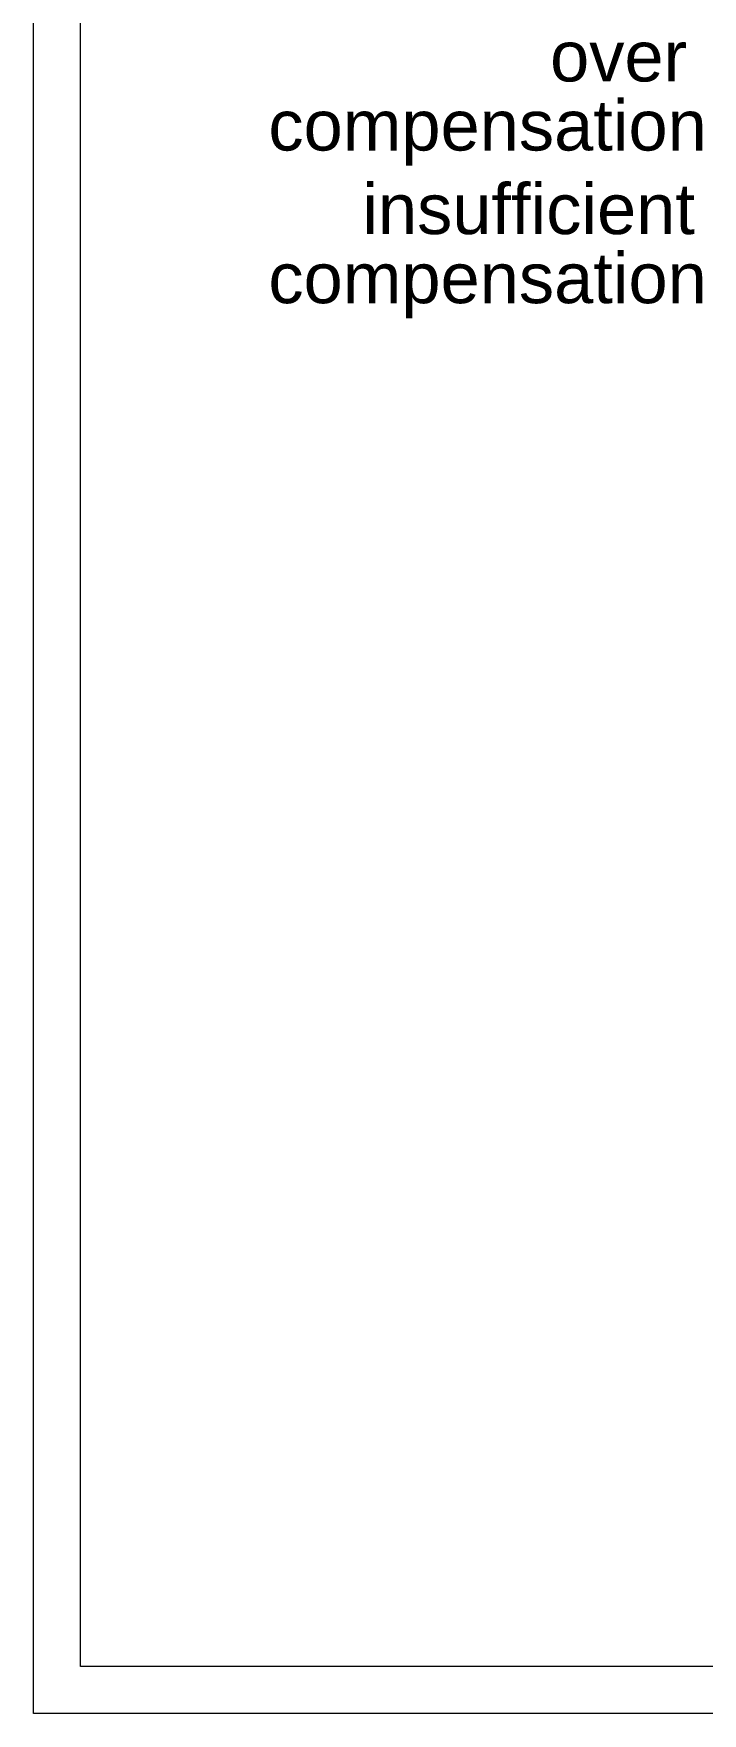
# Model space of a CAD drawing. Header units: millimetres. Extents: x 1004 to 59588, y 686 to 38112.
# Drawn here: x 16341.4 to 16375, y 2667.5 to 2751.7 of the extents above; entities that cross this region are included whole.
import ezdxf

# ---------------------------------------------------------------- set-up
doc = ezdxf.new("R2010")
doc.units = ezdxf.units.MM
doc.layers.add('PDF14_Geometry', color=7, linetype='Continuous')
doc.layers.add('PDF14_Text', color=7, linetype='Continuous')
doc.styles.add('PDF Arial', font='arial.ttf')

msp = doc.modelspace()

# ---------------------------------------------------------------- linework, layer by layer
at = {"layer": 'PDF14_Geometry', "lineweight": 0}
for points in [[(16341.433, 2667.519), (16341.433, 2826.931), (16501.433, 2826.931), (16501.433, 2667.519)], [(16343.786, 2669.872), (16343.786, 2824.578), (16498.492, 2824.578), (16498.492, 2669.872)]]:
    msp.add_lwpolyline(points, close=True, dxfattribs=at)

# ---------------------------------------------------------------- texts
at = {"layer": 'PDF14_Text', "attachment_point": 7, "style": 'PDF Arial'}
for s, insert, char_height in [('over', (16367.318, 2749.231), 2.5264), ('compensation', (16353.2, 2745.045), 2.52642), ('insufficient', (16357.906, 2741.584), 2.52642), ('compensation', (16353.2, 2737.398), 2.52642)]:
    msp.add_mtext(s, dxfattribs=dict(at, insert=insert, char_height=char_height))

doc.saveas('drawing.dxf')
